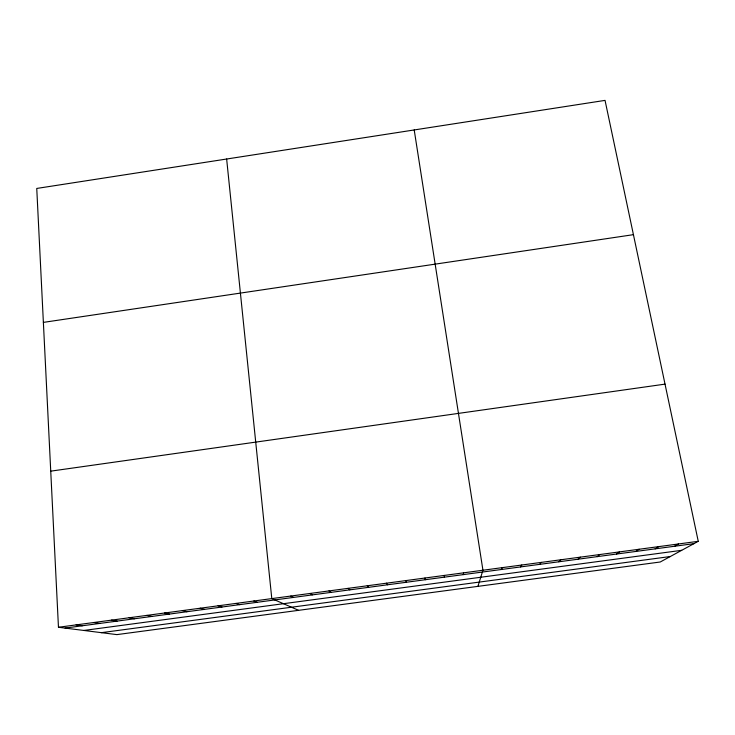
<?xml version="1.0" encoding="UTF-8"?>
<svg xmlns="http://www.w3.org/2000/svg" width="735" height="735" viewBox="0 0 735 735"><rect width="100%" height="100%" fill="white"/><g stroke="black" fill="none" stroke-linecap="round" stroke-linejoin="round"><path stroke-width="1.1" d="M463.344 574.614L463.574 572.831M477.915 586.365L482.941 570.231L414.209 129.957M501.435 569.496L502.345 567.622M520.536 566.933L521.776 565.013M539.674 564.361L541.245 562.404M558.839 561.788L560.75 559.776M578.041 559.216L580.283 557.158M597.27 556.634L599.861 554.521M616.536 554.043L619.467 551.893M635.839 551.452L639.11 549.247M655.17 548.852L658.79 546.61M674.546 546.252L678.506 543.955M698.25 541.309L660.232 561.999L116.874 634.617L58.46 627.258L36.75 188.445L605.043 100.383L698.25 541.309L58.46 627.258M43.374 322.389L633.432 234.667M50.743 471.153L665.028 384.129M65.047 628.094L693.941 543.652M83.845 630.455L681.685 550.322M101.384 632.67L670.274 556.533M76.082 624.897L82.375 625.761M93.722 622.527L99.73 623.436M111.398 620.147L117.113 621.103M129.103 617.767L134.523 618.76M146.835 615.388L151.961 616.417M164.603 612.999L169.427 614.074M182.39 610.61L186.92 611.731M200.214 608.212L204.44 609.37M218.065 605.815L221.988 607.018M235.944 603.417L239.573 604.657M253.851 601.009L257.176 602.296M298.585 610.335L271.794 598.602L226.646 159.017M290.821 596.039L293.522 597.417M309.876 593.485L312.265 594.9M328.977 590.922L331.035 592.373M348.096 588.349L349.832 589.856M367.261 585.777L368.667 587.32M386.454 583.195L387.538 584.794M405.683 580.613L406.437 582.249M424.949 578.022L425.372 579.713M444.243 575.432L444.344 577.168"/></g></svg>
